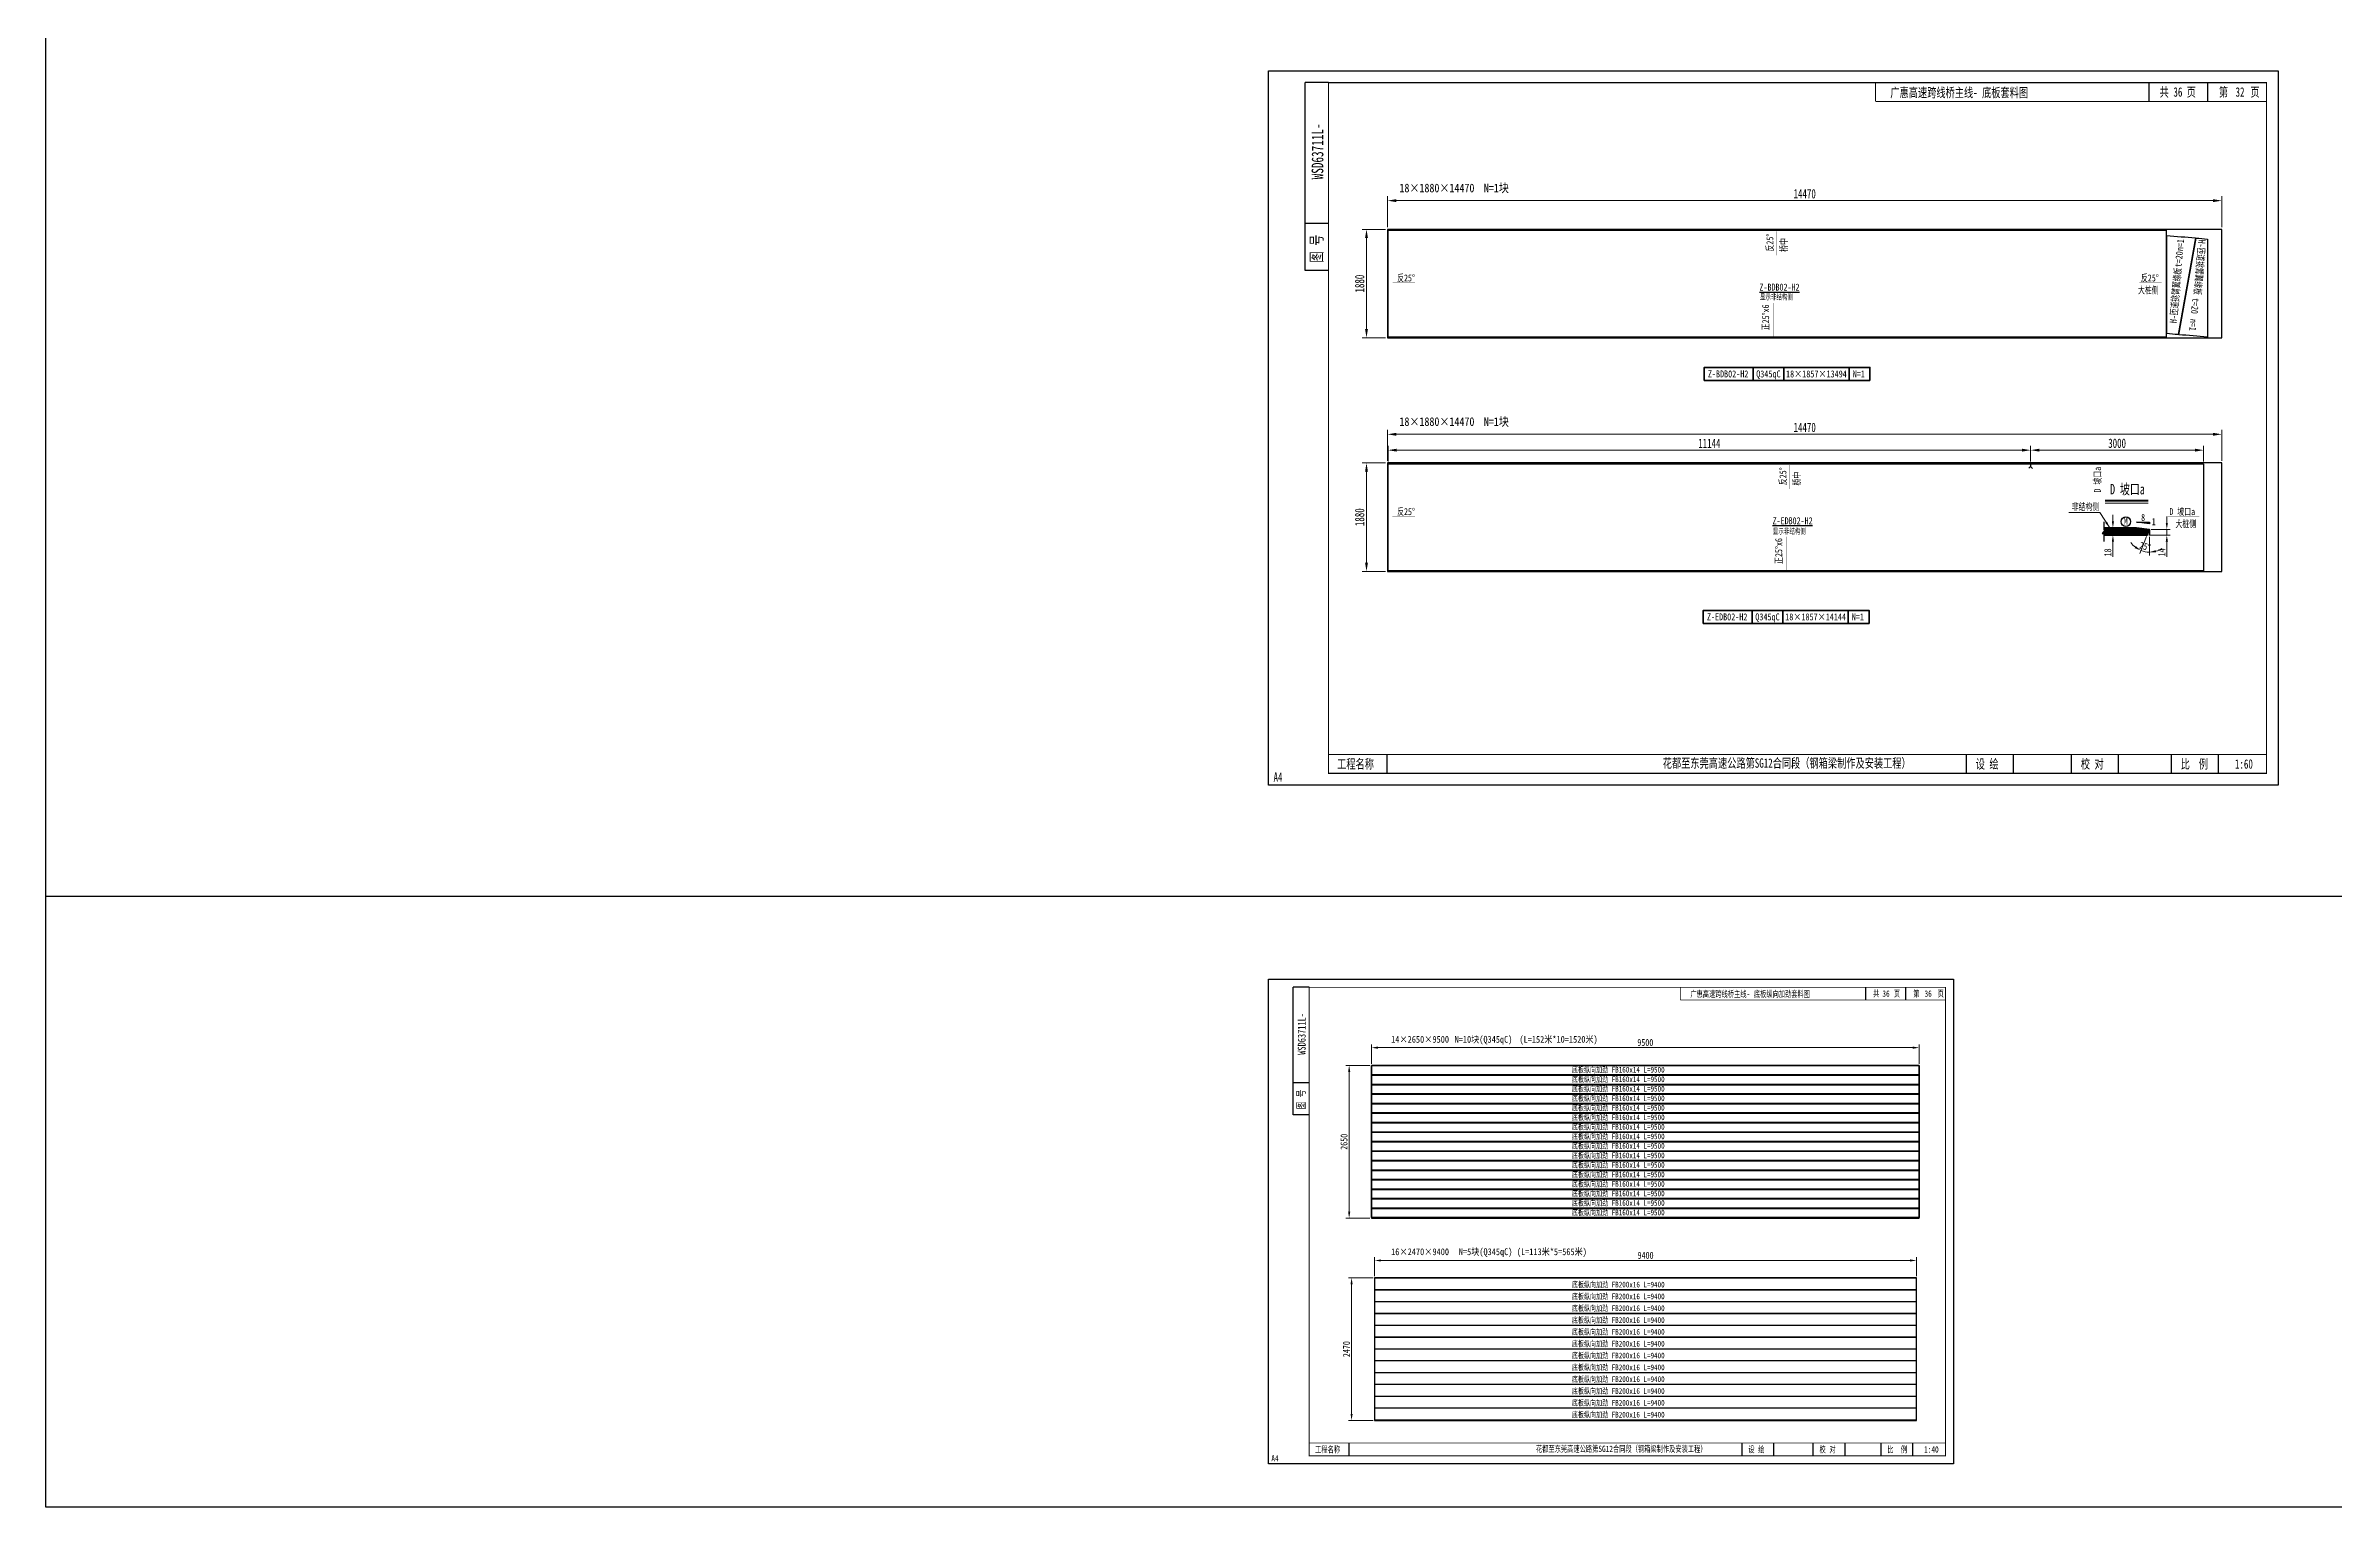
# Model space of a CAD drawing. Extents: x 1629247 to 2251351, y -601856 to -65897.
# Drawn here: x 2065548 to 2105240, y -381336 to -356001 of the extents above; entities that cross this region are included whole.
import ezdxf
from ezdxf.enums import TextEntityAlignment as Align

# ---------------------------------------------------------------- set-up
doc = ezdxf.new("R2010")
doc.units = 0
doc.header["$LTSCALE"] = 2
doc.header["$MEASUREMENT"] = 0
doc.header["$PDMODE"] = 35
doc.header["$PDSIZE"] = 50
doc.linetypes.add('PHANTOM', pattern=[63.5, 31.75, -6.35, 6.35, -6.35, 6.35, -6.35])
doc.layers.get('0').update_dxf_attribs({"linetype": 'CONTINUOUS'})
doc.layers.get('Defpoints').update_dxf_attribs({"linetype": 'CONTINUOUS'})
for name, color, linetype, lineweight in [('1图框轮廓', 7, 'CONTINUOUS', 35), ('文字层', 4, 'CONTINUOUS', 13), ('标注层', 3, 'CONTINUOUS', 13)]:
    doc.layers.add(name, color=color, linetype=linetype, lineweight=lineweight)
for name, color, linetype in [('A3', 7, 'CONTINUOUS'), ('txt', 4, 'CONTINUOUS'), ('顶板', 1, 'CONTINUOUS')]:
    doc.layers.add(name, color=color, linetype=linetype)
doc.styles.add('仿宋', font='仿宋_GB2312_1.ttf', dxfattribs={"width": 0.7})
doc.dimstyles.new('标准标注样式-45', dxfattribs={"dimscale": 45, "dimtxt": 2.7, "dimasz": 2.5, "dimexe": 1.25, "dimexo": 0.625, "dimtad": 1, "dimdec": 0, "dimdsep": 46, "dimtxsty": '仿宋', "dimcen": 2.5, "dimclrd": 3, "dimclre": 3, "dimclrt": 4, "dimazin": 0, "dimtfac": 1, "dimtdec": 0, "dimtmove": 0, "dimatfit": 3, "dimfxl": 1.25, "dimlwd": 13, "dimlwe": 13, "dimarcsym": 0})
doc.dimstyles.new('标准标注样式-60', dxfattribs={"dimscale": 60, "dimtxt": 2.7, "dimasz": 2.5, "dimexe": 1.25, "dimexo": 0.625, "dimtad": 1, "dimdec": 0, "dimdsep": 46, "dimtxsty": '仿宋', "dimcen": 2.5, "dimclrd": 3, "dimclre": 3, "dimclrt": 4, "dimazin": 0, "dimtfac": 1, "dimtdec": 0, "dimtmove": 0, "dimatfit": 3, "dimfxl": 1.25, "dimlwd": 13, "dimlwe": 13, "dimarcsym": 0})

# ---------------------------------------------------------------- blocks, each defined once
blk = doc.blocks.new('*D50')
at = {"color": 3, "lineweight": 13, "ltscale": 3}
for p, q in [((2099974, -363209), (2099974, -362936)), ((2102974, -363209), (2102974, -362936))]:
    blk.add_line(p, q, dxfattribs=at)
at = {"color": 3, "linetype": 'ByBlock', "lineweight": 13, "ltscale": 3}
blk.add_line((2102824, -363011), (2100124, -363011), dxfattribs=at)
at = {"color": 3, "ltscale": 3}
for points in [[(2100124, -362986), (2100124, -363036), (2099974, -363011)], [(2102824, -362986), (2102824, -363036), (2102974, -363011)]]:
    blk.add_solid(points, dxfattribs=at)
at = {"layer": 'Defpoints', "color": 0, "ltscale": 3}
for p in [(2099974, -363011), (2099974, -363246), (2102974, -363246)]:
    blk.add_point(p, dxfattribs=at)
at = {"color": 4, "ltscale": 3, "insert": (2101474, -362892), "char_height": 162, "attachment_point": 5, "style": '仿宋'}
blk.add_mtext('3000', dxfattribs=at)
blk = doc.blocks.new('*D51')
at = {"color": 3, "lineweight": 13, "ltscale": 3}
for p, q in [((2088830, -363209), (2088830, -362936)), ((2099974, -363209), (2099974, -362936))]:
    blk.add_line(p, q, dxfattribs=at)
at = {"color": 3, "linetype": 'ByBlock', "lineweight": 13, "ltscale": 3}
blk.add_line((2099824, -363011), (2088980, -363011), dxfattribs=at)
at = {"color": 3, "ltscale": 3}
for points in [[(2088980, -362986), (2088980, -363036), (2088830, -363011)], [(2099824, -362986), (2099824, -363036), (2099974, -363011)]]:
    blk.add_solid(points, dxfattribs=at)
at = {"layer": 'Defpoints', "color": 0, "ltscale": 3}
for p in [(2088830, -363011), (2088830, -363246), (2099974, -363246)]:
    blk.add_point(p, dxfattribs=at)
at = {"color": 4, "ltscale": 3, "insert": (2094402, -362892), "char_height": 162, "attachment_point": 5, "style": '仿宋'}
blk.add_mtext('11144', dxfattribs=at)
blk = doc.blocks.new('*D566')
at = {"color": 3, "lineweight": 13, "ltscale": 3}
for p, q in [((2101985, -364509), (2101866, -364802)), ((2102035, -364515), (2102035, -364835))]:
    blk.add_line(p, q, dxfattribs=at)
at = {"color": 3, "linetype": 'ByBlock', "lineweight": 13, "ltscale": 3}
for start, end in [(215.169, 231.5845), (248, 270), (286.4155, 302.831)]:
    blk.add_arc((2102035, -364385), 394, start, end, dxfattribs=at)
at = {"color": 3, "ltscale": 3}
for points in [[(2101800, -364677), (2101781, -364710), (2101887, -364750)], [(2102149, -364781), (2102144, -364744), (2102035, -364779)]]:
    blk.add_solid(points, dxfattribs=at)
at = {"layer": 'Defpoints', "color": 0, "ltscale": 3}
for p in [(2101995, -364483), (2102035, -364385), (2102035, -364387), (2102035, -364487), (2101985, -364776)]:
    blk.add_point(p, dxfattribs=at)
at = {"color": 4, "ltscale": 3, "insert": (2101957, -364680), "char_height": 121.5, "attachment_point": 5, "rotation": 345.1319, "style": '仿宋'}
blk.add_mtext('25%%D', dxfattribs=at)
blk = doc.blocks.new('*D567')
at = {"color": 3, "lineweight": 13, "ltscale": 3}
for p, q in [((2101397, -364357), (2101345, -364357)), ((2101397, -364483), (2101345, -364483))]:
    blk.add_line(p, q, dxfattribs=at)
at = {"color": 3, "linetype": 'ByBlock', "lineweight": 13, "ltscale": 3}
for p, q in [((2101401, -364244), (2101401, -364132)), ((2101401, -364357), (2101401, -364483)), ((2101401, -364595), (2101401, -364859))]:
    blk.add_line(p, q, dxfattribs=at)
at = {"color": 3, "ltscale": 3}
for points in [[(2101383, -364244), (2101420, -364244), (2101401, -364357)], [(2101383, -364595), (2101420, -364595), (2101401, -364483)]]:
    blk.add_solid(points, dxfattribs=at)
at = {"layer": 'Defpoints', "color": 0, "ltscale": 3}
for p in [(2101425, -364357), (2101401, -364483), (2101425, -364483)]:
    blk.add_point(p, dxfattribs=at)
at = {"color": 4, "ltscale": 3, "insert": (2101313, -364783), "char_height": 121.5, "attachment_point": 5, "rotation": 90, "style": '仿宋'}
blk.add_mtext('18', dxfattribs=at)
blk = doc.blocks.new('*D568')
at = {"color": 3, "linetype": 'ByBlock', "lineweight": 13, "ltscale": 3}
for p, q in [((2102336, -364272), (2102336, -364160)), ((2102336, -364385), (2102336, -364483)), ((2102336, -364595), (2102336, -364859))]:
    blk.add_line(p, q, dxfattribs=at)
at = {"color": 3, "lineweight": 13, "ltscale": 3}
for p, q in [((2102024, -364483), (2102393, -364483)), ((2102063, -364385), (2102393, -364385))]:
    blk.add_line(p, q, dxfattribs=at)
at = {"color": 3, "ltscale": 3}
for points in [[(2102318, -364272), (2102355, -364272), (2102336, -364385)], [(2102318, -364595), (2102355, -364595), (2102336, -364483)]]:
    blk.add_solid(points, dxfattribs=at)
at = {"layer": 'Defpoints', "color": 0, "ltscale": 3}
for p in [(2101995, -364483), (2102035, -364385), (2102336, -364483)]:
    blk.add_point(p, dxfattribs=at)
at = {"color": 4, "ltscale": 3, "insert": (2102248, -364784), "char_height": 121.5, "attachment_point": 5, "rotation": 90, "style": '仿宋'}
blk.add_mtext('14', dxfattribs=at)
blk = doc.blocks.new('*D665')
at = {"color": 3, "lineweight": 13, "ltscale": 3}
for p, q in [((2088820, -359145), (2088820, -358610)), ((2103290, -359145), (2103290, -358610))]:
    blk.add_line(p, q, dxfattribs=at)
at = {"color": 3, "linetype": 'ByBlock', "lineweight": 13, "ltscale": 3}
blk.add_line((2103140, -358685), (2088970, -358685), dxfattribs=at)
at = {"color": 3, "ltscale": 3}
for points in [[(2088970, -358660), (2088970, -358710), (2088820, -358685)], [(2103140, -358660), (2103140, -358710), (2103290, -358685)]]:
    blk.add_solid(points, dxfattribs=at)
at = {"layer": 'Defpoints', "color": 0, "ltscale": 3}
for p in [(2088820, -358685), (2088820, -359183), (2103290, -359183)]:
    blk.add_point(p, dxfattribs=at)
at = {"color": 4, "ltscale": 3, "insert": (2096055, -358567), "char_height": 162, "attachment_point": 5, "style": '仿宋'}
blk.add_mtext('14470', dxfattribs=at)
blk = doc.blocks.new('*D666')
at = {"color": 3, "lineweight": 13, "ltscale": 3}
for p, q in [((2088783, -359183), (2088380, -359183)), ((2088783, -361063), (2088380, -361063))]:
    blk.add_line(p, q, dxfattribs=at)
at = {"color": 3, "linetype": 'ByBlock', "lineweight": 13, "ltscale": 3}
blk.add_line((2088455, -359333), (2088455, -360913), dxfattribs=at)
at = {"color": 3, "ltscale": 3}
for points in [[(2088430, -359333), (2088480, -359333), (2088455, -359183)], [(2088430, -360913), (2088480, -360913), (2088455, -361063)]]:
    blk.add_solid(points, dxfattribs=at)
at = {"layer": 'Defpoints', "color": 0, "ltscale": 3}
for p in [(2088820, -359183), (2088455, -361063), (2088820, -361063)]:
    blk.add_point(p, dxfattribs=at)
at = {"color": 4, "ltscale": 3, "insert": (2088337, -360123), "char_height": 162, "attachment_point": 5, "rotation": 90, "style": '仿宋'}
blk.add_mtext('1880', dxfattribs=at)
blk = doc.blocks.new('tukuangA4-')
at = {"layer": 'A3'}
for p, q in [((537, 7565), (537, 10327)), ((882, 10327), (537, 10327)), ((12951, 10051), (12951, 10327)), ((13814, 10051), (13814, 10327)), ((882, 8256), (537, 8256)), ((882, 7565), (537, 7565)), ((1745, 173), (1745, 449)), ((10266, 173), (10266, 449)), ((10957, 173), (10957, 449)), ((11811, 173), (11811, 449)), ((12502, 173), (12502, 449)), ((13280, 173), (13280, 449)), ((13971, 173), (13971, 449))]:
    blk.add_line(p, q, dxfattribs=at)
blk.add_lwpolyline([(14850, 10500), (14850, 0), (0, 0), (0, 10500)], close=True, dxfattribs=at)
for points, const_width in [([(882, 10327), (14677, 10327), (14677, 173), (882, 173), (882, 10327)], 17.3), ([(8927, 10051), (8927, 10327)], 13.8), ([(8927, 10051), (14677, 10051)], 13.8), ([(882, 449), (14677, 449)], 13.8)]:
    blk.add_lwpolyline(points, dxfattribs=dict(at, const_width=const_width))
at = {"layer": 'A3', "color": 7, "linetype": 'Continuous', "style": '仿宋', "width": 0.7}
for s, p in [('共    页', (13106, 10120)), ('第     页', (13977, 10120)), ('工程名称', (1009, 242)), ('花都至东莞高速公路第SG12合同段（钢箱梁制作及安装工程）', (5798, 255)), ('设 绘', (10401, 242)), ('校 对', (11946, 242)), ('比  例', (13415, 242))]:
    blk.add_text(s, height=138.1, dxfattribs=at).set_placement(p)
blk.add_text('WSD63711L-', height=172.6, rotation=90, dxfattribs=at).set_placement((806, 9316), align=Align.CENTER)
blk.add_text('图 号', height=172.6, rotation=90, dxfattribs=at).set_placement((793, 7681))
blk.add_text('A4', height=138.1, dxfattribs=at).set_placement((139, 50), align=Align.CENTER)
blk = doc.blocks.new('*D667')
at = {"color": 3, "lineweight": 13, "ltscale": 3}
for p, q in [((2088820, -363196), (2088820, -362661)), ((2103290, -363196), (2103290, -362661))]:
    blk.add_line(p, q, dxfattribs=at)
at = {"color": 3, "linetype": 'ByBlock', "lineweight": 13, "ltscale": 3}
blk.add_line((2103140, -362736), (2088970, -362736), dxfattribs=at)
at = {"color": 3, "ltscale": 3}
for points in [[(2088970, -362711), (2088970, -362761), (2088820, -362736)], [(2103140, -362711), (2103140, -362761), (2103290, -362736)]]:
    blk.add_solid(points, dxfattribs=at)
at = {"layer": 'Defpoints', "color": 0, "ltscale": 3}
for p in [(2088820, -362736), (2088820, -363233), (2103290, -363233)]:
    blk.add_point(p, dxfattribs=at)
at = {"color": 4, "ltscale": 3, "insert": (2096055, -362617), "char_height": 162, "attachment_point": 5, "style": '仿宋'}
blk.add_mtext('14470', dxfattribs=at)
blk = doc.blocks.new('*D668')
at = {"color": 3, "lineweight": 13, "ltscale": 3}
for p, q in [((2088783, -363233), (2088380, -363233)), ((2088783, -365113), (2088380, -365113))]:
    blk.add_line(p, q, dxfattribs=at)
at = {"color": 3, "linetype": 'ByBlock', "lineweight": 13, "ltscale": 3}
blk.add_line((2088455, -363383), (2088455, -364963), dxfattribs=at)
at = {"color": 3, "ltscale": 3}
for points in [[(2088430, -363383), (2088480, -363383), (2088455, -363233)], [(2088430, -364963), (2088480, -364963), (2088455, -365113)]]:
    blk.add_solid(points, dxfattribs=at)
at = {"layer": 'Defpoints', "color": 0, "ltscale": 3}
for p in [(2088820, -363233), (2088455, -365113), (2088820, -365113)]:
    blk.add_point(p, dxfattribs=at)
at = {"color": 4, "ltscale": 3, "insert": (2088337, -364173), "char_height": 162, "attachment_point": 5, "rotation": 90, "style": '仿宋'}
blk.add_mtext('1880', dxfattribs=at)
blk = doc.blocks.new('*D686')
at = {"color": 3, "lineweight": 13, "ltscale": 3}
for p, q in [((2088596, -377332), (2088596, -377002)), ((2097996, -377332), (2097996, -377002))]:
    blk.add_line(p, q, dxfattribs=at)
at = {"color": 3, "linetype": 'ByBlock', "lineweight": 13, "ltscale": 3}
blk.add_line((2088709, -377059), (2097884, -377059), dxfattribs=at)
at = {"color": 3, "ltscale": 3}
for points in [[(2088709, -377040), (2088709, -377077), (2088596, -377059)], [(2097884, -377040), (2097884, -377077), (2097996, -377059)]]:
    blk.add_solid(points, dxfattribs=at)
at = {"layer": 'Defpoints', "color": 0, "ltscale": 3}
for p in [(2097996, -377059), (2088596, -377360), (2097996, -377360)]:
    blk.add_point(p, dxfattribs=at)
at = {"color": 4, "ltscale": 3, "insert": (2093296, -376970), "char_height": 121.5, "attachment_point": 5, "style": '仿宋'}
blk.add_mtext('9400', dxfattribs=at)
blk = doc.blocks.new('*D687')
at = {"color": 3, "lineweight": 13, "ltscale": 3}
for p, q in [((2088568, -377360), (2088140, -377360)), ((2088568, -379830), (2088140, -379830))]:
    blk.add_line(p, q, dxfattribs=at)
at = {"color": 3, "linetype": 'ByBlock', "lineweight": 13, "ltscale": 3}
blk.add_line((2088196, -377473), (2088196, -379718), dxfattribs=at)
at = {"color": 3, "ltscale": 3}
for points in [[(2088178, -377473), (2088215, -377473), (2088196, -377360)], [(2088178, -379718), (2088215, -379718), (2088196, -379830)]]:
    blk.add_solid(points, dxfattribs=at)
at = {"layer": 'Defpoints', "color": 0, "ltscale": 3}
for p in [(2088596, -377360), (2088196, -379830), (2088596, -379830)]:
    blk.add_point(p, dxfattribs=at)
at = {"color": 4, "ltscale": 3, "insert": (2088108, -378595), "char_height": 121.5, "attachment_point": 5, "rotation": 90, "style": '仿宋'}
blk.add_mtext('2470', dxfattribs=at)
blk = doc.blocks.new('*D685')
at = {"color": 3, "lineweight": 13, "ltscale": 3}
for p, q in [((2088513, -373676), (2088098, -373676)), ((2088513, -376326), (2088098, -376326))]:
    blk.add_line(p, q, dxfattribs=at)
at = {"color": 3, "linetype": 'ByBlock', "lineweight": 13, "ltscale": 3}
blk.add_line((2088154, -373789), (2088154, -376214), dxfattribs=at)
at = {"color": 3, "ltscale": 3}
for points in [[(2088136, -373789), (2088173, -373789), (2088154, -373676)], [(2088136, -376214), (2088173, -376214), (2088154, -376326)]]:
    blk.add_solid(points, dxfattribs=at)
at = {"layer": 'Defpoints', "color": 0, "ltscale": 3}
for p in [(2088541, -373676), (2088154, -376326), (2088541, -376326)]:
    blk.add_point(p, dxfattribs=at)
at = {"color": 4, "ltscale": 3, "insert": (2088065, -375001), "char_height": 121.5, "attachment_point": 5, "rotation": 90, "style": '仿宋'}
blk.add_mtext('2650', dxfattribs=at)
blk = doc.blocks.new('*D688')
at = {"color": 3, "lineweight": 13, "ltscale": 3}
for p, q in [((2088541, -373648), (2088541, -373313)), ((2098041, -373648), (2098041, -373313))]:
    blk.add_line(p, q, dxfattribs=at)
at = {"color": 3, "linetype": 'ByBlock', "lineweight": 13, "ltscale": 3}
blk.add_line((2088654, -373369), (2097929, -373369), dxfattribs=at)
at = {"color": 3, "ltscale": 3}
for points in [[(2088654, -373350), (2088654, -373388), (2088541, -373369)], [(2097929, -373350), (2097929, -373388), (2098041, -373369)]]:
    blk.add_solid(points, dxfattribs=at)
at = {"layer": 'Defpoints', "color": 0, "ltscale": 3}
for p in [(2098041, -373369), (2088541, -373676), (2098041, -373676)]:
    blk.add_point(p, dxfattribs=at)
at = {"color": 4, "ltscale": 3, "insert": (2093291, -373280), "char_height": 121.5, "attachment_point": 5, "style": '仿宋'}
blk.add_mtext('9500', dxfattribs=at)

msp = doc.modelspace()

# ---------------------------------------------------------------- hatches: boundary and pattern name
at = {"layer": '标注层', "linetype": 'PHANTOM'}
h = msp.add_hatch(dxfattribs=at)
h.set_pattern_fill('ANSI31', color=8, scale=150, style=0)
h.set_pattern_definition([(225, (2102035.03, -364356.83), (13.25825, -13.25825), [])])
h.paths.add_polyline_path([(2101240.9, -364356.8), (2101240.9, -364393.2), (2101267.1, -364393.2), (2101214.6, -364453.2), (2101240.9, -364453.2), (2101240.9, -364482.8), (2101995.4, -364482.8), (2102035, -364384.8), (2101811, -364356.8)])

# ---------------------------------------------------------------- linework, layer by layer
at = {"color": 6, "ltscale": 3}
for p, q in [((2099945.4, -363324.5), (2099974.4, -363295.5)), ((2099974.4, -363246.3), (2099974.4, -363295.5)), ((2099974.4, -363295.5), (2100005.7, -363326.8))]:
    msp.add_line(p, q, dxfattribs=at)
at = {"color": 7, "ltscale": 3}
msp.add_line((2102035, -364387.5), (2102035, -364486.6), dxfattribs=at)
at = {"color": 8, "ltscale": 3}
msp.add_line((2065547.6, -370740.5), (2251350.7, -370740.5), dxfattribs=at)
for points in [[(2065547.6, -218566.9), (2251350.7, -218566.9), (2251350.7, -381335.8), (2065547.6, -381335.8)], [(2088820.4, -361062.9), (2103290.4, -361062.9), (2103290.4, -359182.9), (2088820.4, -359182.9)], [(2088820.4, -365113.3), (2103290.4, -365113.3), (2103290.4, -363233.3), (2088820.4, -363233.3)], [(2088541.2, -376326.2), (2098041.2, -376326.2), (2098041.2, -373676.2), (2088541.2, -373676.2)], [(2088596.2, -379830.2), (2097996.2, -379830.2), (2097996.2, -377360.2), (2088596.2, -377360.2)]]:
    msp.add_lwpolyline(points, close=True, dxfattribs=at)
at = {"color": 1}
for points in [[(2088830.4, -359195.9), (2102324.4, -359195.9), (2102324.4, -361052.9), (2088830.4, -361052.9)], [(2088830.4, -363246.3), (2102974.4, -363246.3), (2102974.4, -365103.3), (2088830.4, -365103.3)]]:
    msp.add_lwpolyline(points, close=True, dxfattribs=at)
at = {"color": 7}
msp.add_lwpolyline([(2101240.9, -364251.2), (2101240.9, -364393.2), (2101267.1, -364393.2), (2101214.6, -364453.2), (2101240.9, -364453.2), (2101240.9, -364595.1)], dxfattribs=at)
at = {"color": 7, "ltscale": 3}
msp.add_lwpolyline([(2102035, -364289.1), (2101811, -364261.1), (2101811, -364261.1), (2102035, -364261.1)], close=True, dxfattribs=at)
at = {"color": 2}
for points in [[(2098041.2, -373681.2), (2098041.2, -373841.2), (2088541.2, -373841.2), (2088541.2, -373681.2)], [(2098041.2, -373846.2), (2098041.2, -374006.2), (2088541.2, -374006.2), (2088541.2, -373846.2)], [(2098041.2, -374011.2), (2098041.2, -374171.2), (2088541.2, -374171.2), (2088541.2, -374011.2)], [(2098041.2, -374176.2), (2098041.2, -374336.2), (2088541.2, -374336.2), (2088541.2, -374176.2)], [(2098041.2, -374341.2), (2098041.2, -374501.2), (2088541.2, -374501.2), (2088541.2, -374341.2)], [(2098041.2, -374506.2), (2098041.2, -374666.2), (2088541.2, -374666.2), (2088541.2, -374506.2)], [(2098041.2, -374671.2), (2098041.2, -374831.2), (2088541.2, -374831.2), (2088541.2, -374671.2)], [(2098041.2, -374836.2), (2098041.2, -374996.2), (2088541.2, -374996.2), (2088541.2, -374836.2)], [(2098041.2, -375001.2), (2098041.2, -375161.2), (2088541.2, -375161.2), (2088541.2, -375001.2)], [(2098041.2, -375166.2), (2098041.2, -375326.2), (2088541.2, -375326.2), (2088541.2, -375166.2)], [(2098041.2, -375331.2), (2098041.2, -375491.2), (2088541.2, -375491.2), (2088541.2, -375331.2)], [(2098041.2, -375496.2), (2098041.2, -375656.2), (2088541.2, -375656.2), (2088541.2, -375496.2)], [(2098041.2, -375661.2), (2098041.2, -375821.2), (2088541.2, -375821.2), (2088541.2, -375661.2)], [(2098041.2, -375826.2), (2098041.2, -375986.2), (2088541.2, -375986.2), (2088541.2, -375826.2)], [(2098041.2, -375991.2), (2098041.2, -376151.2), (2088541.2, -376151.2), (2088541.2, -375991.2)], [(2098041.2, -376156.2), (2098041.2, -376316.2), (2088541.2, -376316.2), (2088541.2, -376156.2)], [(2088596.2, -377565.2), (2097996.2, -377565.2), (2097996.2, -377365.2), (2088596.2, -377365.2)], [(2088596.2, -377770.2), (2097996.2, -377770.2), (2097996.2, -377570.2), (2088596.2, -377570.2)], [(2088596.2, -377975.2), (2097996.2, -377975.2), (2097996.2, -377775.2), (2088596.2, -377775.2)], [(2088596.2, -378180.2), (2097996.2, -378180.2), (2097996.2, -377980.2), (2088596.2, -377980.2)], [(2088596.2, -378385.2), (2097996.2, -378385.2), (2097996.2, -378185.2), (2088596.2, -378185.2)], [(2088596.2, -378590.2), (2097996.2, -378590.2), (2097996.2, -378390.2), (2088596.2, -378390.2)], [(2088596.2, -378795.2), (2097996.2, -378795.2), (2097996.2, -378595.2), (2088596.2, -378595.2)], [(2088596.2, -379000.2), (2097996.2, -379000.2), (2097996.2, -378800.2), (2088596.2, -378800.2)], [(2088596.2, -379205.2), (2097996.2, -379205.2), (2097996.2, -379005.2), (2088596.2, -379005.2)], [(2088596.2, -379410.2), (2097996.2, -379410.2), (2097996.2, -379210.2), (2088596.2, -379210.2)], [(2088596.2, -379615.2), (2097996.2, -379615.2), (2097996.2, -379415.2), (2088596.2, -379415.2)], [(2088596.2, -379820.2), (2097996.2, -379820.2), (2097996.2, -379620.2), (2088596.2, -379620.2)]]:
    msp.add_lwpolyline(points, close=True, dxfattribs=at)
at = {"color": 3, "ltscale": 3}
msp.add_circle((2101625.9, -364250), 82.7, dxfattribs=at)
at = {"layer": '1图框轮廓', "color": 30, "ltscale": 3}
for p, q in [((2095158.7, -361576.4), (2095158.7, -361801.4)), ((2095693.2, -361801.4), (2095693.2, -361576.4)), ((2096827.6, -361576.4), (2096827.6, -361801.4)), ((2095142.3, -365788.5), (2095142.3, -366013.5)), ((2095676.8, -366013.5), (2095676.8, -365788.5)), ((2096811.2, -365788.5), (2096811.2, -366013.5))]:
    msp.add_line(p, q, dxfattribs=at)
for points in [[(2097187.6, -361801.4), (2094313, -361801.4), (2094313, -361576.4), (2097187.6, -361576.4)], [(2097171.2, -366013.5), (2094296.6, -366013.5), (2094296.6, -365788.5), (2097171.2, -365788.5)]]:
    msp.add_lwpolyline(points, close=True, dxfattribs=at)
at = {"layer": '1图框轮廓', "color": 1}
msp.add_lwpolyline([(2101240.9, -364482.8), (2101995.4, -364482.8), (2102035, -364384.8), (2101811, -364356.8), (2101240.9, -364356.8)], dxfattribs=at)
at = {"layer": '文字层', "lineweight": 50}
msp.add_line((2101268.8, -363884.4), (2102012, -363884.4), dxfattribs=at)
at = {"layer": '文字层', "lineweight": 20}
msp.add_line((2101268.8, -363929.4), (2102012, -363929.4), dxfattribs=at)
at = {"layer": '标注层', "color": 42}
for points in [[(2095568.4, -359204.4, 0, 25, 0), (2095568.4, -359279.3, 5, 5, 0), (2095568.4, -359633.9, 5, 5, 0)], [(2088900.9, -360111.3, 0, 25, 0), (2088975.7, -360111.3, 5, 5, 0), (2089296.5, -360111.3, 5, 5, 0)], [(2102253.9, -360111.3, 0, 25, 0), (2102179.1, -360111.3, 5, 5, 0), (2101858.3, -360111.3, 5, 5, 0)], [(2095518.7, -361052.9, 0, 25, 0), (2095518.7, -360978.1, 5, 5, 0), (2095518.7, -360462.1, 5, 5, 0)], [(2095795.5, -363254.9, 0, 25, 0), (2095795.5, -363329.7, 5, 5, 0), (2095795.5, -363684.3, 5, 5, 0)], [(2088900.9, -364161.7, 0, 25, 0), (2088975.7, -364161.7, 5, 5, 0), (2089296.5, -364161.7, 5, 5, 0)], [(2095745.9, -365103.3, 0, 25, 0), (2095745.9, -365028.5, 5, 5, 0), (2095745.9, -364512.6, 5, 5, 0)]]:
    msp.add_lwpolyline(points, format="xyseb", dxfattribs=at)
at = {"layer": '标注层', "color": 182}
for points in [[(2101240.6, -363255.9, 0, 25, 0), (2101240.6, -363330.7, 5, 5, 0), (2101240.6, -363771.3, 5, 5, 0)], [(2102903.9, -364161.7, 0, 25, 0), (2102829.1, -364161.7, 5, 5, 0), (2102351.5, -364161.7, 5, 5, 0)]]:
    msp.add_lwpolyline(points, format="xyseb", dxfattribs=at)
at = {"layer": '顶板', "color": 7}
for points in [[(2102533.6, -361008, 0.0003846), (2102334.4, -360990.3), (2102334.4, -359287.9, -0.00095), (2102832.5, -359332)], [(2102842.4, -359332.9, 0.0003846), (2103041.6, -359350.5), (2103041.6, -361052.9, -0.00095), (2102543.6, -361008.8)]]:
    msp.add_lwpolyline(points, format="xyb", close=True, dxfattribs=at)

# ---------------------------------------------------------------- block references
at = {"color": 8}
for p, xscale, yscale, zscale in [((2086756, -368817.6), 1.179310344858095, 1.179310344799887, 1.179310344827586), ((2086756, -380583.2), 0.8000000000465661, 0.7999999999883585, 0.8)]:
    msp.add_blockref('tukuangA4-', p, dxfattribs=dict(at, xscale=xscale, yscale=yscale, zscale=zscale))

# ---------------------------------------------------------------- texts
at = {"color": 7, "style": '仿宋', "width": 0.85}
for s, height, p in [('18×1880×14470', 150, (2089025.9, -358540.8)), ('N=1块', 150, (2090490.2, -358540.8)), ('18×1880×14470', 150, (2089025.9, -362591.3)), ('N=1块', 150, (2090490.2, -362591.3)), ('14×2650×9500', 118.125, (2088882.3, -373283.9)), ('N=10块(Q345qC)', 118.125, (2089983.5, -373283.9)), ('(L=152米*10=1520米)', 118.125, (2091108, -373283.9)), ('16×2470×9400', 118.125, (2088882.3, -376966.1)), ('N=5块(Q345qC)', 118.125, (2090056.1, -376966.1)), ('(L=113米*5=565米)', 118.125, (2091063.3, -376966.1))]:
    msp.add_text(s, height=height, dxfattribs=at).set_placement(p)
at = {"color": 6, "linetype": 'PHANTOM', "ltscale": 10, "style": '仿宋', "width": 0.7}
for s, p in [('%%UZ-BDB02-H2', (2095271.6, -360244.8)), ('%%UZ-EDB02-H2', (2095498.8, -364295.3))]:
    msp.add_text(s, height=121.5, dxfattribs=at).set_placement(p)
at = {"color": 152, "linetype": 'PHANTOM', "ltscale": 10, "style": '仿宋', "width": 0.7}
for p in [(2095278.6, -360402.6), (2095503.4, -364463.4)]:
    msp.add_text('显示非结构侧', height=97.2, dxfattribs=at).set_placement(p)
at = {"color": 7, "style": '仿宋'}
for s, height, width, p in [('Z-BDB02-H2', 121.5, 0.85, (2094727.3, -361688.9)), ('Q345qC', 121.5, 0.85, (2095425.9, -361688.9)), ('18×1857×13494', 121.5, 0.85, (2096258.6, -361688.9)), ('N=1 ', 121.5, 0.85, (2097028.7, -361688.9)), ('Z-EDB02-H2', 121.5, 0.85, (2094710.9, -365901)), ('Q345qC', 121.5, 0.85, (2095409.5, -365901)), ('18×1857×14144', 121.5, 0.85, (2096244.7, -365901)), ('N=1 ', 121.5, 0.85, (2097012.3, -365901)), ('底板纵向加劲 FB160x14 L=9500', 100, 0.75, (2092821.2, -373751)), ('底板纵向加劲 FB160x14 L=9500', 100, 0.75, (2092821.2, -373916)), ('底板纵向加劲 FB160x14 L=9500', 100, 0.75, (2092821.2, -374081)), ('底板纵向加劲 FB160x14 L=9500', 100, 0.75, (2092821.2, -374246)), ('底板纵向加劲 FB160x14 L=9500', 100, 0.75, (2092821.2, -374411)), ('底板纵向加劲 FB160x14 L=9500', 100, 0.75, (2092821.2, -374576)), ('底板纵向加劲 FB160x14 L=9500', 100, 0.75, (2092821.2, -374741)), ('底板纵向加劲 FB160x14 L=9500', 100, 0.75, (2092821.2, -374906)), ('底板纵向加劲 FB160x14 L=9500', 100, 0.75, (2092821.2, -375071)), ('底板纵向加劲 FB160x14 L=9500', 100, 0.75, (2092821.2, -375236)), ('底板纵向加劲 FB160x14 L=9500', 100, 0.75, (2092821.2, -375401)), ('底板纵向加劲 FB160x14 L=9500', 100, 0.75, (2092821.2, -375566)), ('底板纵向加劲 FB160x14 L=9500', 100, 0.75, (2092821.2, -375731)), ('底板纵向加劲 FB160x14 L=9500', 100, 0.75, (2092821.2, -375896)), ('底板纵向加劲 FB160x14 L=9500', 100, 0.75, (2092821.2, -376061)), ('底板纵向加劲 FB160x14 L=9500', 100, 0.75, (2092821.2, -376226)), ('底板纵向加劲 FB200x16 L=9400', 100, 0.75, (2092821.2, -377475.9)), ('底板纵向加劲 FB200x16 L=9400', 100, 0.75, (2092821.2, -377680.9)), ('底板纵向加劲 FB200x16 L=9400', 100, 0.75, (2092821.2, -377885.9)), ('底板纵向加劲 FB200x16 L=9400', 100, 0.75, (2092821.2, -378090.9)), ('底板纵向加劲 FB200x16 L=9400', 100, 0.75, (2092821.2, -378295.9)), ('底板纵向加劲 FB200x16 L=9400', 100, 0.75, (2092821.2, -378500.9)), ('底板纵向加劲 FB200x16 L=9400', 100, 0.75, (2092821.2, -378705.9)), ('底板纵向加劲 FB200x16 L=9400', 100, 0.75, (2092821.2, -378910.9)), ('底板纵向加劲 FB200x16 L=9400', 100, 0.75, (2092821.2, -379115.9)), ('底板纵向加劲 FB200x16 L=9400', 100, 0.75, (2092821.2, -379320.9)), ('底板纵向加劲 FB200x16 L=9400', 100, 0.75, (2092821.2, -379525.9)), ('底板纵向加劲 FB200x16 L=9400', 100, 0.75, (2092821.2, -379730.9))]:
    msp.add_text(s, height=height, dxfattribs=dict(at, width=width)).set_placement(p, align=Align.MIDDLE_CENTER)
at = {"layer": 'A3', "color": 6, "linetype": 'Continuous', "style": '仿宋', "width": 0.7}
for s, height, p in [('广惠高速跨线桥主线- 底板套料图', 162.857, (2097540.6, -356892.5)), ('广惠高速跨线桥主线- 底板纵向加劲套料图', 110.476, (2094071.9, -372493.7))]:
    msp.add_text(s, height=height, dxfattribs=at).set_placement(p)
at = {"layer": 'A3', "color": 1, "linetype": 'Continuous', "style": '仿宋', "width": 0.7}
for s, height, p in [('36', 162.86, (2102451.2, -356883.4)), ('32', 162.86, (2103528.4, -356883.4)), ('36', 110.48, (2097403, -372487.5)), ('36', 110.48, (2098133.7, -372487.5))]:
    msp.add_text(s, height=height, dxfattribs=at).set_placement(p)
at = {"layer": 'A3', "color": 7, "linetype": 'Continuous', "style": '仿宋', "width": 0.7}
for s, height, p in [('1:60', 162.86, (2103517.9, -368532.8)), ('1:40', 110.48, (2098126.6, -380390))]:
    msp.add_text(s, height=height, dxfattribs=at).set_placement(p)
at = {"layer": 'txt', "style": '仿宋', "width": 0.7}
for s, rotation, p in [('t=20', 84.94513, (2102544.1, -359699.9)), ('n=1', 84.94513, (2102566.5, -359455)), ('H-匝道挑臂翼缘板', 264.94513, (2102906.7, -359840.3)), ('H-匝道挑臂翼缘板', 84.94513, (2102487.6, -360329.6)), ('t=20', 264.94513, (2102826.7, -360511.7)), ('n=1', 264.94513, (2102793.9, -360840))]:
    msp.add_text(s, height=120, rotation=rotation, dxfattribs=at).set_placement(p, align=Align.MIDDLE_CENTER)
at = {"layer": '文字层', "color": 1, "style": '仿宋', "width": 0.7}
msp.add_text('D 坡口a', height=180, dxfattribs=at).set_placement((2101352.6, -363777.2))
at = {"layer": '标注层', "color": 42, "style": '仿宋', "width": 0.7}
for s, p in [('反25%%D', (2095511.2, -359567.1)), ('桥中', (2095752.7, -359573)), ('正25%%Dx6', (2095438.1, -360932.1)), ('反25%%D', (2095738.4, -363617.5)), ('桥中', (2095979.9, -363623.5)), ('正25%%Dx6', (2095665.3, -364982.6))]:
    msp.add_text(s, height=121.5, rotation=90, dxfattribs=at).set_placement(p)
for s, p in [('反25%%D', (2088986.3, -360086)), ('反25%%D', (2101887.1, -360086)), ('大桩侧', (2101836.7, -360298.8)), ('反25%%D', (2088986.3, -364136.5)), ('大桩侧', (2102486.7, -364349.3))]:
    msp.add_text(s, height=121.5, dxfattribs=at).set_placement(p)
at = {"layer": '标注层', "color": 182, "style": '仿宋', "width": 0.7}
msp.add_text('D 坡口a', height=121.5, rotation=90, dxfattribs=at).set_placement((2101193.9, -363745.3))
at = {"layer": '标注层', "color": 4, "style": '仿宋', "width": 0.7}
for s, p in [('非结构侧', (2100687.4, -364052.3)), ('8', (2101889.9, -364238.7)), ('1', (2102074.3, -364311.6))]:
    msp.add_text(s, height=121.5, dxfattribs=at).set_placement(p)
at = {"layer": '标注层', "color": 2, "style": '仿宋', "width": 0.7}
msp.add_text('M', height=121.5, dxfattribs=at).set_placement((2101588.9, -364302.9))
at = {"layer": '标注层', "color": 182, "style": '仿宋', "width": 0.7}
msp.add_text('D 坡口a', height=121.5, dxfattribs=at).set_placement((2102380.3, -364136.5))

# ---------------------------------------------------------------- dimensions: what is measured, and where the dimension line sits
at = {"color": 8, "ltscale": 3}
for base, p1, p2, dimstyle, picture, middle in [((2088820.4, -358685.1), (2103290.4, -359182.9), (2088820.4, -359182.9), '标准标注样式-60', '*D665', (2096055.4, -358566.6)), ((2088820.4, -362735.5), (2103290.4, -363233.3), (2088820.4, -363233.3), '标准标注样式-60', '*D667', (2096055.4, -362617)), ((2098041.2, -373368.9), (2088541.2, -373676.2), (2098041.2, -373676.2), '标准标注样式-45', '*D688', (2093291.2, -373280)), ((2097996.2, -377058.7), (2088596.2, -377360.2), (2097996.2, -377360.2), '标准标注样式-45', '*D686', (2093296.2, -376969.8))]:
    dim = msp.add_linear_dim(base=base, p1=p1, p2=p2, dimstyle=dimstyle, dxfattribs=at)
    dim.commit()
    dim.dimension.update_dxf_attribs({"geometry": picture, "text_midpoint": middle})
for base, p1, p2, dimstyle, picture, middle in [((2088455, -361062.9), (2088820.4, -359182.9), (2088820.4, -361062.9), '标准标注样式-60', '*D666', (2088336.5, -360122.9)), ((2088455, -365113.3), (2088820.4, -363233.3), (2088820.4, -365113.3), '标准标注样式-60', '*D668', (2088336.5, -364173.3)), ((2088154.3, -376326.2), (2088541.2, -373676.2), (2088541.2, -376326.2), '标准标注样式-45', '*D685', (2088065.5, -375001.2)), ((2088196.4, -379830.2), (2088596.2, -377360.2), (2088596.2, -379830.2), '标准标注样式-45', '*D687', (2088107.6, -378595.2))]:
    dim = msp.add_linear_dim(base=base, p1=p1, p2=p2, angle=90, dimstyle=dimstyle, dxfattribs=at)
    dim.commit()
    dim.dimension.update_dxf_attribs({"geometry": picture, "text_midpoint": middle})
for p1, p2, picture, middle in [((2099974.4, -363246.3), (2088830.4, -363246.3), '*D51', (2094402.4, -362892.3)), ((2102974.4, -363246.3), (2099974.4, -363246.3), '*D50', (2101474.4, -362892.3))]:
    dim = msp.add_aligned_dim(p1=p1, p2=p2, distance=-235.6, dimstyle='标准标注样式-60', dxfattribs=at)
    dim.commit()
    dim.dimension.update_dxf_attribs({"geometry": picture, "text_midpoint": middle})
at = {"color": 7, "ltscale": 3}
dim = msp.add_linear_dim(base=(2101401.5, -364482.8), p1=(2101425, -364356.8), p2=(2101425, -364482.8), angle=270, dimstyle='标准标注样式-45', override={"dimlfac": 0.142857}, dxfattribs=at)
dim.commit()
dim.dimension.update_dxf_attribs({"geometry": '*D567', "text_midpoint": (2101312.6, -364783.3)})
dim = msp.add_linear_dim(base=(2102336.4, -364482.8), p1=(2102035, -364384.8), p2=(2101995.4, -364482.8), angle=270, dimstyle='标准标注样式-45', override={"dimlfac": 0.142857}, dxfattribs=at)
dim.commit()
dim.dimension.update_dxf_attribs({"geometry": '*D568', "text_midpoint": (2102336.4, -364783.5), "dimtype": 160})
dim = msp.add_angular_dim_2l(base=(2101984.7, -364775.6), line1=((2101995.4, -364482.8), (2102035, -364384.8)), line2=((2102035, -364387.5), (2102035, -364486.6)), text='25%%D', dimstyle='标准标注样式-45', override={"dimadec": 0}, dxfattribs=at)
dim.commit()
dim.dimension.update_dxf_attribs({"geometry": '*D566', "text_midpoint": (2101933.9, -364765.6), "dimtype": 162})

# ---------------------------------------------------------------- leaders
msp.add_leader([(2101345.2, -364356.8), (2101173.7, -364089), (2100637.3, -364089)], dimstyle='标准标注样式-45', override={"dimgap": 0.625, "dimtad": 0}, dxfattribs=at)

doc.saveas('drawing.dxf')
